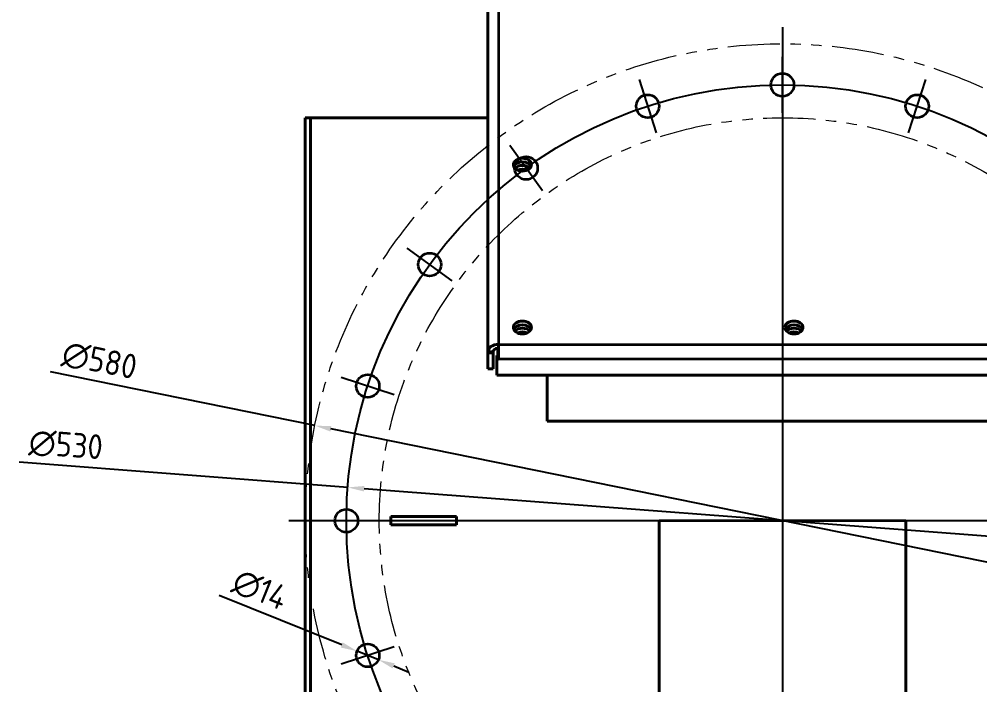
# Model space of a CAD drawing. Header units: millimetres. Extents: x 0 to 5945, y 0 to 4205.
# Drawn here: x 1620 to 2204, y 3315 to 3720 of the extents above; entities that cross this region are included whole.
import ezdxf

# ---------------------------------------------------------------- set-up
doc = ezdxf.new("R2010")
doc.units = ezdxf.units.MM
doc.header["$LTSCALE"] = 5
doc.linetypes.add('PHANTOM', pattern=[63.5, 31.75, -6.35, 6.35, -6.35, 6.35, -6.35])
for name, color, linetype, lineweight in [('가시적인 것(ISO)', 3, 'Continuous', 40), ('가시적인 좁은 것(ISO)', 3, 'Continuous', 35), ('중심 표식(ISO)', 1, 'Continuous', 25), ('중심선(ISO)', 1, 'Continuous', 25), ('참조(ISO)', 6, 'Continuous', 35), ('치수(ISO)', 2, 'Continuous', 25)]:
    doc.layers.add(name, color=color, linetype=linetype, lineweight=lineweight)
doc.styles.add('치수 텍스트_PSTEK_POSCO', font='isocp.shx')
doc.dimstyles.new('치수_PSTEK_POSCO', dxfattribs={"dimscale": 5, "dimtxt": 3, "dimasz": 2, "dimexe": 2, "dimexo": 2.5, "dimgap": 1, "dimtad": 1, "dimrnd": 1e-08, "dimdsep": 46, "dimtxsty": '치수 텍스트_PSTEK_POSCO', "dimcen": 0.09, "dimdle": 10, "dimclrd": 7, "dimclre": 7, "dimclrt": 2, "dimadec": 1, "dimazin": 2, "dimtfac": 1, "dimtmove": 0, "dimatfit": 3, "dimfxl": 0, "dimtolj": 1, "dimlwd": -1, "dimlwe": -1, "dimarcsym": 0})

# ---------------------------------------------------------------- blocks, each defined once
blk = doc.blocks.new('*D51')
at = {"layer": 'Defpoints', "color": 0}
for p in [(1799.71, 3472.59), (2368.05, 3356.89)]:
    blk.add_point(p, dxfattribs=at)
at = {"layer": '치수(ISO)', "color": 7}
for p, q in [((1799.71, 3472.59), (1639.07, 3505.3)), ((2358.25, 3358.88), (1809.51, 3470.6))]:
    blk.add_line(p, q, dxfattribs=at)
for points in [[(1809.84, 3472.23), (1809.18, 3468.96), (1799.71, 3472.59)], [(2358.58, 3360.51), (2357.92, 3357.25), (2368.05, 3356.89)]]:
    blk.add_solid(points, dxfattribs=at)
at = {"layer": '치수(ISO)', "color": 2, "insert": (1646.46, 3516.55), "char_height": 15, "attachment_point": 4, "rotation": 348.49273, "style": '치수 텍스트_PSTEK_POSCO'}
blk.add_mtext('\\A1;∅580', dxfattribs=at)
blk = doc.blocks.new('*D52')
at = {"layer": 'Defpoints', "color": 0}
for p in [(1819.66, 3434.99), (2348.11, 3394.49)]:
    blk.add_point(p, dxfattribs=at)
at = {"layer": '치수(ISO)', "color": 7}
for p, q in [((1819.66, 3434.99), (1620.03, 3450.29)), ((2338.13, 3395.25), (1829.63, 3434.22))]:
    blk.add_line(p, q, dxfattribs=at)
for points in [[(1829.75, 3435.89), (1829.5, 3432.56), (1819.66, 3434.99)], [(2338.26, 3396.91), (2338.01, 3393.59), (2348.11, 3394.49)]]:
    blk.add_solid(points, dxfattribs=at)
at = {"layer": '치수(ISO)', "color": 2, "insert": (1625.97, 3462.37), "char_height": 15, "attachment_point": 4, "rotation": 355.61742, "style": '치수 텍스트_PSTEK_POSCO'}
blk.add_mtext('\\A1;∅530', dxfattribs=at)
blk = doc.blocks.new('*D53')
at = {"layer": 'Defpoints', "color": 0}
for p in [(1825.36, 3335.46), (1838.34, 3330.23)]:
    blk.add_point(p, dxfattribs=at)
at = {"layer": '치수(ISO)', "color": 7}
for p, q in [((1816.08, 3339.2), (1741.59, 3369.21)), ((1838.34, 3330.23), (1825.36, 3335.46)), ((1847.62, 3326.5), (1856.89, 3322.76))]:
    blk.add_line(p, q, dxfattribs=at)
for points in [[(1816.7, 3340.75), (1815.46, 3337.66), (1825.36, 3335.46)], [(1848.24, 3328.04), (1847, 3324.95), (1838.34, 3330.23)]]:
    blk.add_solid(points, dxfattribs=at)
at = {"layer": '치수(ISO)', "color": 2, "insert": (1750.9, 3378.93), "char_height": 15, "attachment_point": 4, "rotation": 338.05862, "style": '치수 텍스트_PSTEK_POSCO'}
blk.add_mtext('\\A1;∅14', dxfattribs=at)

msp = doc.modelspace()

# ---------------------------------------------------------------- linework, layer by layer
at = {"layer": '가시적인 것(ISO)'}
for p, q in [((1904.8806, 3517.4105), (1904.8806, 3736.0479)), ((1793.8806, 3659.7386), (1793.8806, 3169.7386)), ((1797.0806, 3659.7386), (1793.8806, 3659.7386)), ((1797.0806, 3169.7386), (1797.0806, 3659.7386)), ((1904.8806, 3659.7386), (1797.0806, 3659.7386)), ((1797.0806, 3169.7386), (1797.0806, 3659.7386)), ((1911.2806, 3521.936), (1911.2806, 3512.885)), ((1908.0806, 3517.4105), (1904.8806, 3517.4105)), ((1904.8806, 3517.4105), (1904.8806, 3516.7477)), ((1908.0806, 3516.7477), (1904.8806, 3516.7477)), ((1904.8806, 3516.7477), (1904.8806, 3507.1311)), ((1908.0806, 3517.4105), (1908.0806, 3516.7477)), ((1908.0806, 3516.7477), (1908.0806, 3507.1311)), ((1911.2806, 3515.1477), (1910.3433, 3515.1477)), ((1910.3433, 3515.1477), (1910.3433, 3512.885)), ((1910.8806, 3519.6732), (1910.8806, 3519.3904)), ((1910.8806, 3519.3904), (1911.2806, 3519.3904)), ((1910.8806, 3517.269), (1910.8806, 3519.3904)), ((1910.8806, 3517.269), (1910.8806, 3515.1477)), ((1910.8806, 3517.269), (1911.2806, 3517.269)), ((1910.8806, 3517.269), (1911.2806, 3517.269)), ((1910.3433, 3503.2683), (1910.3433, 3512.885)), ((1910.3433, 3512.885), (1911.2806, 3512.885)), ((1908.0806, 3507.1311), (1904.8806, 3507.1311)), ((2271.4179, 3503.2683), (1910.3433, 3503.2683)), ((1940.8806, 3503.2683), (1940.8806, 3475.3469)), ((2240.8806, 3475.3469), (1940.8806, 3475.3469)), ((1885.8806, 3417.2386), (1845.8806, 3417.2386)), ((1845.8806, 3417.2386), (1845.8806, 3412.2386)), ((1885.8806, 3417.2386), (1885.8806, 3412.2386)), ((1845.8806, 3412.2386), (1885.8806, 3412.2386)), ((2008.8806, 2978.7386), (2008.8806, 3414.7386)), ((2158.8806, 2978.7386), (2158.8806, 3414.7386))]:
    msp.add_line(p, q, dxfattribs=at)
for centre in [(1925.8806, 3631.2547), (1925.8806, 3532.2597), (2090.8806, 3532.2597)]:
    msp.add_ellipse(centre, major_axis=(-5.5, 0), ratio=0.70710678, dxfattribs=at)
for centre, major_axis, start_param, end_param in [((1925.8806, 3628.9919), (-5.5, 0), 3.43676954, 5.98800842), ((1925.8806, 3628.9919), (5.5, 0), 0.29517689, 2.84641577), ((1925.8806, 3626.8706), (5.5, 0), 0.59878148, 2.54281118), ((1925.8806, 3626.8706), (-5.5, 0), 3.74037413, 5.68440383), ((1925.8806, 3624.6079), (-5.5, 0), 4.16626769, 5.25851027), ((1925.8806, 3529.997), (-5.5, 0), 3.43676954, 5.98800842), ((1925.8806, 3529.997), (5.5, 0), 0.29517689, 2.84641577), ((2090.8806, 3529.997), (-5.5, 0), 3.43676954, 5.98800842), ((2090.8806, 3529.997), (5.5, 0), 0.29517689, 2.84641577), ((1925.8806, 3527.8756), (5.5, 0), 0.59878148, 2.54281118), ((1925.8806, 3527.8756), (-5.5, 0), 3.74037413, 5.68440383), ((1925.8806, 3525.6129), (-5.5, 0), 4.16626769, 5.25851027), ((2090.8806, 3527.8756), (5.5, 0), 0.59878148, 2.54281118), ((2090.8806, 3527.8756), (-5.5, 0), 3.74037413, 5.68440383), ((2090.8806, 3525.6129), (-5.5, 0), 4.16626769, 5.25851027), ((1911.2806, 3517.4105), (-6.4, 0), 4.71238898, 6.28318531), ((1911.2806, 3517.4105), (-3.2, 0), 4.83771681, 6.28318531)]:
    msp.add_ellipse(centre, major_axis=major_axis, ratio=0.70710678, start_param=start_param, end_param=end_param, dxfattribs=at)
at = {"layer": '가시적인 좁은 것(ISO)'}
for p, q in [((1911.2806, 3740.5734), (1911.2806, 3521.936)), ((1911.2806, 3521.936), (2270.4806, 3521.936)), ((2270.4806, 3512.885), (1911.2806, 3512.885)), ((2158.8806, 3414.7386), (2008.8806, 3414.7386))]:
    msp.add_line(p, q, dxfattribs=at)
at = {"layer": '중심 표식(ISO)', "linetype": 'Continuous'}
for p, q in [((2083.8806, 3714.7386), (2083.8806, 3114.7386)), ((2083.8806, 3662.7386), (2083.8806, 3696.7386)), ((1996.7378, 3682.9365), (2007.2444, 3650.6006)), ((2160.5168, 3650.6006), (2171.0234, 3682.9365)), ((1938.1099, 3615.3748), (1918.1252, 3642.8814)), ((1883.2444, 3560.5093), (1855.7378, 3580.494)), ((1848.0186, 3491.3748), (1815.6827, 3501.8814)), ((2383.8806, 3414.7386), (1783.8806, 3414.7386)), ((1835.8806, 3414.7386), (1801.8806, 3414.7386)), ((1848.0186, 3338.1023), (1815.6827, 3327.5958))]:
    msp.add_line(p, q, dxfattribs=at)
at = {"layer": '중심선(ISO)', "linetype": 'Continuous'}
msp.add_circle((2083.8806, 3414.7386), 265, dxfattribs=at)
at = {"layer": '참조(ISO)', "color": 6, "linetype": 'PHANTOM', "lineweight": 0, "ltscale": 0.2}
for radius in [290, 245]:
    msp.add_circle((2083.8806, 3414.7386), radius, dxfattribs=at)
at = {"layer": '참조(ISO)'}
for centre in [(2083.8806, 3679.7386), (2001.9911, 3666.7685), (2165.7701, 3666.7685), (1928.1175, 3629.1281), (1869.4911, 3570.5017), (1831.8506, 3496.6281), (1818.8806, 3414.7386), (1831.8506, 3332.8491)]:
    msp.add_circle(centre, 7, dxfattribs=at)

# ---------------------------------------------------------------- dimensions: what is measured, and where the dimension line sits
at = {"layer": '치수(ISO)', "color": 7}
for p1, p2, picture, middle in [((2368.0514, 3356.8858), (1799.7098, 3472.5913), '*D51', (1663.8162, 3500.2572)), ((2348.1058, 3394.4883), (1819.6555, 3434.9888), '*D52', (1645.2152, 3448.3579)), ((1838.3436, 3330.2335), (1825.3577, 3335.4647), '*D53', (1759.4497, 3362.0148))]:
    dim = msp.add_diameter_dim_2p(p1=p1, p2=p2, dimstyle='치수_PSTEK_POSCO', override={"dimdec": 2, "dimlfac": 1, "dimtp": 0, "dimtm": 0, "dimtdec": 2, "dimatfit": 2}, dxfattribs=at)
    dim.commit()
    dim.dimension.update_dxf_attribs({"geometry": picture, "text_midpoint": middle, "dimtype": 163})

doc.saveas('drawing.dxf')
